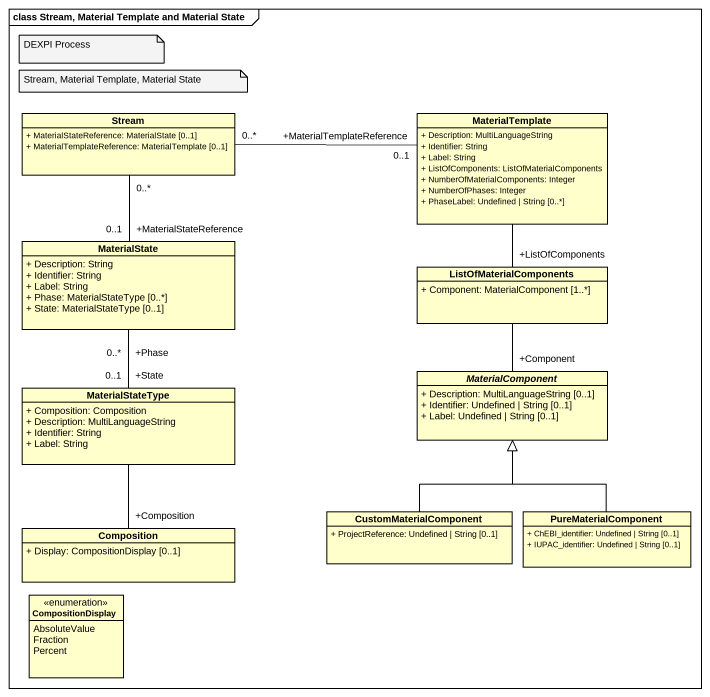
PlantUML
@startuml
mainframe class Stream, Material Template and Material State
hide circle
hide empty members
skinparam classAttributeIconSize 0
class Stream {
  + MaterialStateReference: MaterialState [0..1]
  + MaterialTemplateReference: MaterialTemplate [0..1]
}
class MaterialTemplate {
  + Description: MultiLanguageString
  + Identifier: String
  + Label: String
  + ListOfComponents: ListOfMaterialComponents
  + NumberOfMaterialComponents: Integer
  + NumberOfPhases: Integer
  + PhaseLabel: Undefined | String [0..*]
}
class MaterialState {
  + Description: String
  + Identifier: String
  + Label: String
  + Phase: MaterialStateType [0..*]
  + State: MaterialStateType [0..1]
}
class ListOfMaterialComponents {
  + Component: MaterialComponent [1..*]
}
class MaterialStateType {
  + Composition: Composition
  + Description: MultiLanguageString
  + Identifier: String
  + Label: String
}
abstract class MaterialComponent {
  + Description: MultiLanguageString [0..1]
  + Identifier: Undefined | String [0..1]
  + Label: Undefined | String [0..1]
}
class CustomMaterialComponent {
  + ProjectReference: Undefined | String [0..1]
}
class PureMaterialComponent {
  + ChEBI_identifier: Undefined | String [0..1]
  + IUPAC_identifier: Undefined | String [0..1]
}
class Composition {
  + Display: CompositionDisplay [0..1]
}
enum CompositionDisplay {
  AbsoluteValue
  Fraction
  Percent
}
Stream "0..*" -right- "+MaterialTemplateReference\n0..1" MaterialTemplate
Stream "0..*" -- "+MaterialStateReference\n0..1" MaterialState
MaterialTemplate -- "+ListOfComponents" ListOfMaterialComponents
MaterialState -- "+State\n0..1" MaterialStateType
MaterialState -- "+Phase\n0..*" MaterialStateType
ListOfMaterialComponents -- "+Component" MaterialComponent
MaterialStateType -- "+Composition" Composition
CustomMaterialComponent -up-|> MaterialComponent
PureMaterialComponent -up-|> MaterialComponent
note as N1
  DEXPI Process
end note
note as N2
  Stream, Material Template, Material State
end note
@enduml
